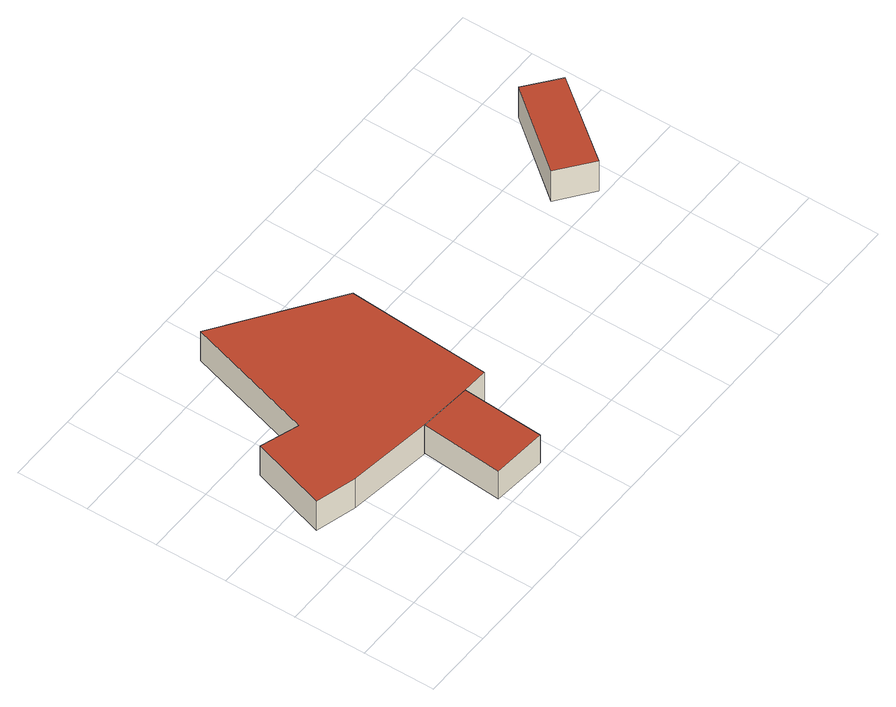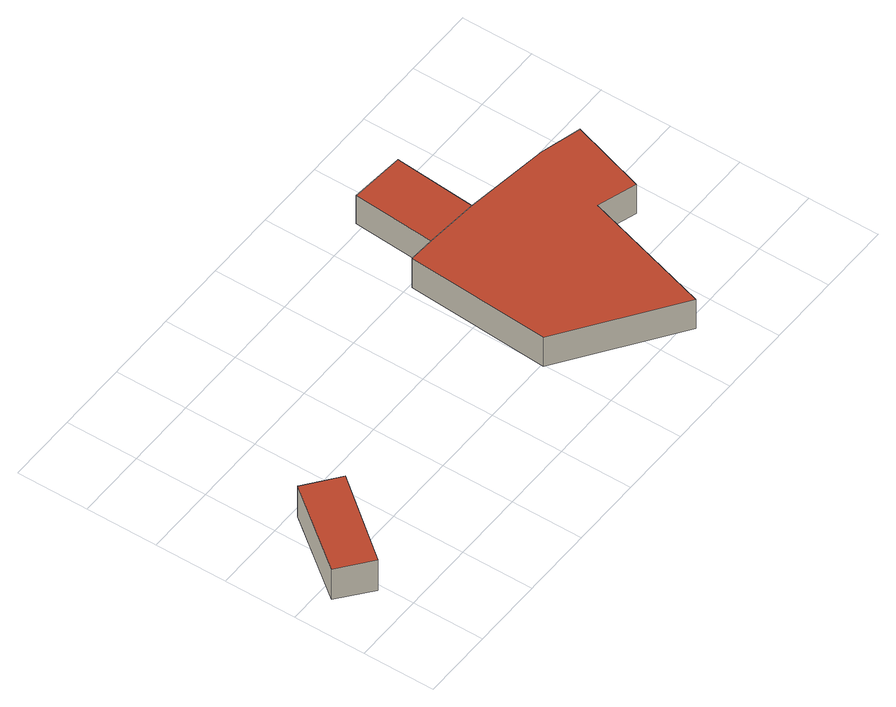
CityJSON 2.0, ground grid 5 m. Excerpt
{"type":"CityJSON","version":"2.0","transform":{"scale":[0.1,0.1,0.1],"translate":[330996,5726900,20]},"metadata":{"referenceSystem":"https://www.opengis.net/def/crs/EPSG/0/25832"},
"CityObjects":{
"building1":{"type":"Building","attributes":{"Geometrietyp2DReferenz":"3000","Gemeindeschluessel":"05170048","function":"31001_2463","roofType":"1000","measuredHeight":2.47},"address":[{"country":"Germany","locality":"Wesel","thoroughfareNumber":"1","thoroughfareName":"Gravinsel"}],"geometry":[{"type":"Solid","lod":"2","boundaries":[[[[0,1,2,3]],[[4,5,1,0]],[[6,7,5,4]],[[3,2,7,6]],[[4,0,3,6]],[[1,5,7,2]]]],"semantics":{"surfaces":[{"type":"WallSurface"},{"type":"RoofSurface"},{"type":"GroundSurface"}],"values":[[0,0,0,0,1,2]]}}]},
"building2":{"type":"Building","attributes":{"Geometrietyp2DReferenz":"3000","Gemeindeschluessel":"05170048","function":"31001_2074","roofType":"1000","measuredHeight":2.56},"address":[{"country":"Germany","locality":"Wesel","thoroughfareNumber":"1","thoroughfareName":"Gravinsel"}],"geometry":[{"type":"Solid","lod":"2","boundaries":[[[[8,9,10,11]],[[12,13,9,8]],[[14,15,13,12]],[[16,17,15,14]],[[18,19,17,16]],[[20,21,19,18]],[[3,22,21,20]],[[6,23,22,3]],[[11,10,23,6]],[[3,20,18,16,14,12,8,11,6]],[[9,13,15,17,19,21,22,23,10]]]],"semantics":{"surfaces":[{"type":"WallSurface"},{"type":"RoofSurface"},{"type":"GroundSurface"}],"values":[[0,0,0,0,0,0,0,0,0,1,2]]}}]},
"building3":{"type":"Building","attributes":{"Geometrietyp2DReferenz":"3000","Gemeindeschluessel":"05170048","function":"31001_2463","roofType":"1000","measuredHeight":2.51},"address":[{"country":"Germany","locality":"Wesel","thoroughfareNumber":"1","thoroughfareName":"Gravinsel"}],"geometry":[{"type":"Solid","lod":"2","boundaries":[[[[24,25,26,27]],[[28,29,25,24]],[[30,31,29,28]],[[27,26,31,30]],[[28,24,27,30]],[[25,29,31,26]]]],"semantics":{"surfaces":[{"type":"WallSurface"},{"type":"RoofSurface"},{"type":"GroundSurface"}],"values":[[0,0,0,0,1,2]]}}]}
},
"vertices":[
[128,0,37],[128,0,13],[132,57,13],[132,57,37],[90,3,37],[90,3,13],[95,60,37],[95,60,13],
[8,76,37],[8,76,12],[36,68,12],[36,68,37],[25,129,37],[25,129,12],[52,120,37],[52,120,12],[80,211,37],[80,211,12],[157,156,37],[157,156,12],[150,56,37],[150,56,12],[132,57,12],[95,60,12],
[376,159,30],[376,159,4],[354,177,4],[354,177,30],[333,104,30],[333,104,4],[310,122,30],[310,122,4]
]}
